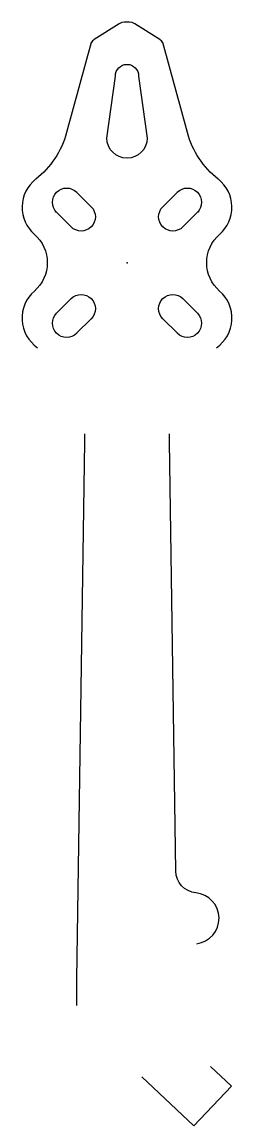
# Model space of a CAD drawing. Header units: centimetres. Extents: x -1.2 to 1.2, y -9.6 to 2.7.
import ezdxf

# ---------------------------------------------------------------- set-up
doc = ezdxf.new("R2010")
doc.units = ezdxf.units.CM
doc.header["$MEASUREMENT"] = 0
doc.layers.add('brazo v1_Outline', color=7, linetype='Continuous')

msp = doc.modelspace()

# ---------------------------------------------------------------- linework, layer by layer
at = {"layer": 'brazo v1_Outline'}
for p, q in [((-0.087, 2.668), (-0.366, 2.494)), ((0.366, 2.494), (0.087, 2.668)), ((-0.4, 2.458), (-0.676, 1.453)), ((0.676, 1.453), (0.4, 2.458)), ((-0.225, 1.392), (-0.13, 2.085)), ((0.13, 2.085), (0.225, 1.392)), ((-1.021, 0.933), (-1.021, 0.933)), ((-0.563, 0.788), (-0.4, 0.625)), ((0.4, 0.625), (0.563, 0.788)), ((-0.625, 0.4), (-0.788, 0.563)), ((0.788, 0.563), (0.625, 0.4)), ((-0.788, -0.563), (-0.625, -0.4)), ((0.625, -0.4), (0.788, -0.563)), ((-0.4, -0.625), (-0.563, -0.788)), ((0.563, -0.788), (0.4, -0.625)), ((-0.475, -1.91), (-0.475, -2)), ((0.475, -2), (0.475, -1.91)), ((-0.475, -2), (-0.563, -8)), ((0.545, -6.793), (0.475, -2)), ((-0.563, -8), (-0.563, -8.296)), ((1.167, -9.196), (0.935, -8.978)), ((0.166, -9.092), (0.749, -9.64)), ((0.749, -9.64), (1.167, -9.196))]:
    msp.add_line(p, q, dxfattribs=at)
for centre, radius, start, end in [((-0.034, 2.584), 0.1, 103.7193, 122.0018), ((0, 2.445), 0.243, 76.2807, 103.7193), ((0.034, 2.584), 0.1, 57.9982, 76.2807), ((-0.313, 2.409), 0.1, 122.0018, 150.964), ((0.313, 2.409), 0.1, 29.036, 57.9982), ((-0.774, 0.619), 0.4, 128.2407, 229.0876), ((0.774, 0.619), 0.4, 310.9124, 51.7628), ((-0.774, -0.619), 0.4, 130.9124, 235.5736), ((0.774, -0.619), 0.4, 304.4264, 49.0876), ((0.744, -7.322), 0.285, 277.1233, 84.5501)]:
    msp.add_arc(centre, radius, start, end, dxfattribs=at)
at = {"layer": 'brazo v1_Outline', "extrusion": (0, 0, -1)}
for centre, radius, start, end in [((0, 2.085), 0.13, 0, 180), ((1.64, 1.718), 1, 195.3625, 231.761), ((0, 1.392), 0.225, 180, 360), ((-1.64, 1.718), 1, 308.239, 344.6375), ((0.675, 0.675), 0.159, 315, 135), ((-0.675, 0.675), 0.159, 45, 225), ((0.513, 0.513), 0.159, 135, 315), ((-0.513, 0.513), 0.159, 225, 45), ((1.31, 0), 0.419, 130.9124, 229.0876), ((-1.31, 0), 0.419, 310.9124, 49.0876), ((0.513, -0.513), 0.159, 45, 225), ((-0.513, -0.513), 0.159, 315, 135), ((0.675, -0.675), 0.159, 225, 45), ((-0.675, -0.675), 0.159, 135, 315), ((-0.795, -6.789), 0.25, 275.4499, 359.1633)]:
    msp.add_arc(centre, radius, start, end, dxfattribs=at)
at = {"layer": 'brazo v1_Outline'}
msp.add_point((0, 0), dxfattribs=at)

doc.saveas('drawing.dxf')
